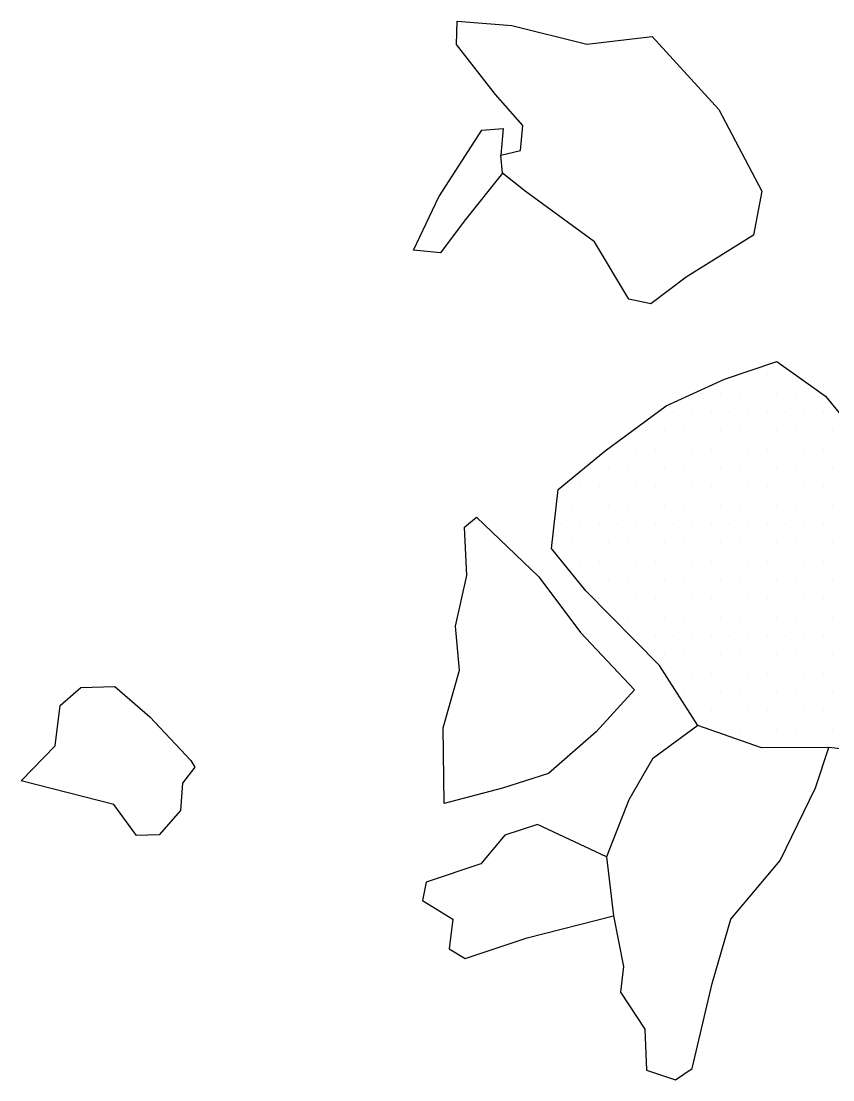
# Model space of a CAD drawing. Header units: metres. Extents: x -12.68 to -9.57, y -13.13 to -10.93.
# Drawn here: x -10.78 to -10.237, y -12.76 to -12.051 of the extents above; entities that cross this region are included whole.
import ezdxf

# ---------------------------------------------------------------- set-up
doc = ezdxf.new("R2010")
doc.units = ezdxf.units.M
doc.header["$LTSCALE"] = 25
doc.header["$MEASUREMENT"] = 0
doc.layers.get('0').update_dxf_attribs({"linetype": 'CONTINUOUS'})
doc.layers.add('STEINE', color=4, linetype='CONTINUOUS')
doc.layers.add('STEINESCHRAFF', color=4, linetype='CONTINUOUS')

# ---------------------------------------------------------------- blocks, each defined once
blk = doc.blocks.new('*X2')
at = {"color": 0}
for p, q in [((-1029.375, -1228.75), (-1029.375, -1228.75)), ((-1028.125, -1228.75), (-1028.125, -1228.75)), ((-1026.875, -1228.75), (-1026.875, -1228.75)), ((-1032.5, -1230), (-1032.5, -1230)), ((-1031.25, -1230), (-1031.25, -1230)), ((-1030, -1230), (-1030, -1230)), ((-1028.75, -1230), (-1028.75, -1230)), ((-1027.5, -1230), (-1027.5, -1230)), ((-1026.25, -1230), (-1026.25, -1230)), ((-1025, -1230), (-1025, -1230)), ((-1034.375, -1231.25), (-1034.375, -1231.25)), ((-1033.125, -1231.25), (-1033.125, -1231.25)), ((-1031.875, -1231.25), (-1031.875, -1231.25)), ((-1030.625, -1231.25), (-1030.625, -1231.25)), ((-1029.375, -1231.25), (-1029.375, -1231.25)), ((-1028.125, -1231.25), (-1028.125, -1231.25)), ((-1026.875, -1231.25), (-1026.875, -1231.25)), ((-1025.625, -1231.25), (-1025.625, -1231.25)), ((-1024.375, -1231.25), (-1024.375, -1231.25)), ((-1036.25, -1232.5), (-1036.25, -1232.5)), ((-1035, -1232.5), (-1035, -1232.5)), ((-1033.75, -1232.5), (-1033.75, -1232.5)), ((-1032.5, -1232.5), (-1032.5, -1232.5)), ((-1031.25, -1232.5), (-1031.25, -1232.5)), ((-1030, -1232.5), (-1030, -1232.5)), ((-1028.75, -1232.5), (-1028.75, -1232.5)), ((-1027.5, -1232.5), (-1027.5, -1232.5)), ((-1026.25, -1232.5), (-1026.25, -1232.5)), ((-1025, -1232.5), (-1025, -1232.5)), ((-1023.75, -1232.5), (-1023.75, -1232.5)), ((-1038.125, -1233.75), (-1038.125, -1233.75)), ((-1036.875, -1233.75), (-1036.875, -1233.75)), ((-1035.625, -1233.75), (-1035.625, -1233.75)), ((-1034.375, -1233.75), (-1034.375, -1233.75)), ((-1033.125, -1233.75), (-1033.125, -1233.75)), ((-1031.875, -1233.75), (-1031.875, -1233.75)), ((-1030.625, -1233.75), (-1030.625, -1233.75)), ((-1029.375, -1233.75), (-1029.375, -1233.75)), ((-1028.125, -1233.75), (-1028.125, -1233.75)), ((-1026.875, -1233.75), (-1026.875, -1233.75)), ((-1025.625, -1233.75), (-1025.625, -1233.75)), ((-1024.375, -1233.75), (-1024.375, -1233.75)), ((-1040, -1235), (-1040, -1235)), ((-1038.75, -1235), (-1038.75, -1235)), ((-1037.5, -1235), (-1037.5, -1235)), ((-1036.25, -1235), (-1036.25, -1235)), ((-1035, -1235), (-1035, -1235)), ((-1033.75, -1235), (-1033.75, -1235)), ((-1032.5, -1235), (-1032.5, -1235)), ((-1031.25, -1235), (-1031.25, -1235)), ((-1030, -1235), (-1030, -1235)), ((-1028.75, -1235), (-1028.75, -1235)), ((-1027.5, -1235), (-1027.5, -1235)), ((-1026.25, -1235), (-1026.25, -1235)), ((-1025, -1235), (-1025, -1235)), ((-1023.75, -1235), (-1023.75, -1235)), ((-1040.625, -1236.25), (-1040.625, -1236.25)), ((-1039.375, -1236.25), (-1039.375, -1236.25)), ((-1038.125, -1236.25), (-1038.125, -1236.25)), ((-1036.875, -1236.25), (-1036.875, -1236.25)), ((-1035.625, -1236.25), (-1035.625, -1236.25)), ((-1034.375, -1236.25), (-1034.375, -1236.25)), ((-1033.125, -1236.25), (-1033.125, -1236.25)), ((-1031.875, -1236.25), (-1031.875, -1236.25)), ((-1030.625, -1236.25), (-1030.625, -1236.25)), ((-1029.375, -1236.25), (-1029.375, -1236.25)), ((-1028.125, -1236.25), (-1028.125, -1236.25)), ((-1026.875, -1236.25), (-1026.875, -1236.25)), ((-1025.625, -1236.25), (-1025.625, -1236.25)), ((-1024.375, -1236.25), (-1024.375, -1236.25)), ((-1041.25, -1237.5), (-1041.25, -1237.5)), ((-1040, -1237.5), (-1040, -1237.5)), ((-1038.75, -1237.5), (-1038.75, -1237.5)), ((-1037.5, -1237.5), (-1037.5, -1237.5)), ((-1036.25, -1237.5), (-1036.25, -1237.5)), ((-1035, -1237.5), (-1035, -1237.5)), ((-1033.75, -1237.5), (-1033.75, -1237.5)), ((-1032.5, -1237.5), (-1032.5, -1237.5)), ((-1031.25, -1237.5), (-1031.25, -1237.5)), ((-1030, -1237.5), (-1030, -1237.5)), ((-1028.75, -1237.5), (-1028.75, -1237.5)), ((-1027.5, -1237.5), (-1027.5, -1237.5)), ((-1026.25, -1237.5), (-1026.25, -1237.5)), ((-1025, -1237.5), (-1025, -1237.5)), ((-1023.75, -1237.5), (-1023.75, -1237.5)), ((-1041.875, -1238.75), (-1041.875, -1238.75)), ((-1040.625, -1238.75), (-1040.625, -1238.75)), ((-1039.375, -1238.75), (-1039.375, -1238.75)), ((-1038.125, -1238.75), (-1038.125, -1238.75)), ((-1036.875, -1238.75), (-1036.875, -1238.75)), ((-1035.625, -1238.75), (-1035.625, -1238.75)), ((-1034.375, -1238.75), (-1034.375, -1238.75)), ((-1033.125, -1238.75), (-1033.125, -1238.75)), ((-1031.875, -1238.75), (-1031.875, -1238.75)), ((-1030.625, -1238.75), (-1030.625, -1238.75)), ((-1029.375, -1238.75), (-1029.375, -1238.75)), ((-1028.125, -1238.75), (-1028.125, -1238.75)), ((-1026.875, -1238.75), (-1026.875, -1238.75)), ((-1025.625, -1238.75), (-1025.625, -1238.75)), ((-1024.375, -1238.75), (-1024.375, -1238.75)), ((-1042.5, -1240), (-1042.5, -1240)), ((-1041.25, -1240), (-1041.25, -1240)), ((-1040, -1240), (-1040, -1240)), ((-1038.75, -1240), (-1038.75, -1240)), ((-1037.5, -1240), (-1037.5, -1240)), ((-1036.25, -1240), (-1036.25, -1240)), ((-1035, -1240), (-1035, -1240)), ((-1033.75, -1240), (-1033.75, -1240)), ((-1032.5, -1240), (-1032.5, -1240)), ((-1031.25, -1240), (-1031.25, -1240)), ((-1030, -1240), (-1030, -1240)), ((-1028.75, -1240), (-1028.75, -1240)), ((-1027.5, -1240), (-1027.5, -1240)), ((-1026.25, -1240), (-1026.25, -1240)), ((-1025, -1240), (-1025, -1240)), ((-1023.75, -1240), (-1023.75, -1240)), ((-1041.875, -1241.25), (-1041.875, -1241.25)), ((-1040.625, -1241.25), (-1040.625, -1241.25)), ((-1039.375, -1241.25), (-1039.375, -1241.25)), ((-1038.125, -1241.25), (-1038.125, -1241.25)), ((-1036.875, -1241.25), (-1036.875, -1241.25)), ((-1035.625, -1241.25), (-1035.625, -1241.25)), ((-1034.375, -1241.25), (-1034.375, -1241.25)), ((-1033.125, -1241.25), (-1033.125, -1241.25)), ((-1031.875, -1241.25), (-1031.875, -1241.25)), ((-1030.625, -1241.25), (-1030.625, -1241.25)), ((-1029.375, -1241.25), (-1029.375, -1241.25)), ((-1028.125, -1241.25), (-1028.125, -1241.25)), ((-1026.875, -1241.25), (-1026.875, -1241.25)), ((-1025.625, -1241.25), (-1025.625, -1241.25)), ((-1024.375, -1241.25), (-1024.375, -1241.25)), ((-1040, -1242.5), (-1040, -1242.5)), ((-1038.75, -1242.5), (-1038.75, -1242.5)), ((-1037.5, -1242.5), (-1037.5, -1242.5)), ((-1036.25, -1242.5), (-1036.25, -1242.5)), ((-1035, -1242.5), (-1035, -1242.5)), ((-1033.75, -1242.5), (-1033.75, -1242.5)), ((-1032.5, -1242.5), (-1032.5, -1242.5)), ((-1031.25, -1242.5), (-1031.25, -1242.5)), ((-1030, -1242.5), (-1030, -1242.5)), ((-1028.75, -1242.5), (-1028.75, -1242.5)), ((-1027.5, -1242.5), (-1027.5, -1242.5)), ((-1026.25, -1242.5), (-1026.25, -1242.5)), ((-1025, -1242.5), (-1025, -1242.5)), ((-1023.75, -1242.5), (-1023.75, -1242.5)), ((-1039.375, -1243.75), (-1039.375, -1243.75)), ((-1038.125, -1243.75), (-1038.125, -1243.75)), ((-1036.875, -1243.75), (-1036.875, -1243.75)), ((-1035.625, -1243.75), (-1035.625, -1243.75)), ((-1034.375, -1243.75), (-1034.375, -1243.75)), ((-1033.125, -1243.75), (-1033.125, -1243.75)), ((-1031.875, -1243.75), (-1031.875, -1243.75)), ((-1030.625, -1243.75), (-1030.625, -1243.75)), ((-1029.375, -1243.75), (-1029.375, -1243.75)), ((-1028.125, -1243.75), (-1028.125, -1243.75)), ((-1026.875, -1243.75), (-1026.875, -1243.75)), ((-1025.625, -1243.75), (-1025.625, -1243.75)), ((-1024.375, -1243.75), (-1024.375, -1243.75)), ((-1037.5, -1245), (-1037.5, -1245)), ((-1036.25, -1245), (-1036.25, -1245)), ((-1035, -1245), (-1035, -1245)), ((-1033.75, -1245), (-1033.75, -1245)), ((-1032.5, -1245), (-1032.5, -1245)), ((-1031.25, -1245), (-1031.25, -1245)), ((-1030, -1245), (-1030, -1245)), ((-1028.75, -1245), (-1028.75, -1245)), ((-1027.5, -1245), (-1027.5, -1245)), ((-1026.25, -1245), (-1026.25, -1245)), ((-1025, -1245), (-1025, -1245)), ((-1023.75, -1245), (-1023.75, -1245)), ((-1036.875, -1246.25), (-1036.875, -1246.25)), ((-1035.625, -1246.25), (-1035.625, -1246.25)), ((-1034.375, -1246.25), (-1034.375, -1246.25)), ((-1033.125, -1246.25), (-1033.125, -1246.25)), ((-1031.875, -1246.25), (-1031.875, -1246.25)), ((-1030.625, -1246.25), (-1030.625, -1246.25)), ((-1029.375, -1246.25), (-1029.375, -1246.25)), ((-1028.125, -1246.25), (-1028.125, -1246.25)), ((-1026.875, -1246.25), (-1026.875, -1246.25)), ((-1025.625, -1246.25), (-1025.625, -1246.25)), ((-1024.375, -1246.25), (-1024.375, -1246.25)), ((-1035, -1247.5), (-1035, -1247.5)), ((-1033.75, -1247.5), (-1033.75, -1247.5)), ((-1032.5, -1247.5), (-1032.5, -1247.5)), ((-1031.25, -1247.5), (-1031.25, -1247.5)), ((-1030, -1247.5), (-1030, -1247.5)), ((-1028.75, -1247.5), (-1028.75, -1247.5)), ((-1027.5, -1247.5), (-1027.5, -1247.5)), ((-1026.25, -1247.5), (-1026.25, -1247.5)), ((-1025, -1247.5), (-1025, -1247.5)), ((-1023.75, -1247.5), (-1023.75, -1247.5)), ((-1034.375, -1248.75), (-1034.375, -1248.75)), ((-1033.125, -1248.75), (-1033.125, -1248.75)), ((-1031.875, -1248.75), (-1031.875, -1248.75)), ((-1030.625, -1248.75), (-1030.625, -1248.75)), ((-1029.375, -1248.75), (-1029.375, -1248.75)), ((-1028.125, -1248.75), (-1028.125, -1248.75)), ((-1026.875, -1248.75), (-1026.875, -1248.75)), ((-1025.625, -1248.75), (-1025.625, -1248.75)), ((-1024.375, -1248.75), (-1024.375, -1248.75)), ((-1033.75, -1250), (-1033.75, -1250)), ((-1032.5, -1250), (-1032.5, -1250)), ((-1031.25, -1250), (-1031.25, -1250)), ((-1030, -1250), (-1030, -1250)), ((-1028.75, -1250), (-1028.75, -1250)), ((-1027.5, -1250), (-1027.5, -1250)), ((-1026.25, -1250), (-1026.25, -1250)), ((-1025, -1250), (-1025, -1250)), ((-1023.75, -1250), (-1023.75, -1250)), ((-1033.125, -1251.25), (-1033.125, -1251.25)), ((-1031.875, -1251.25), (-1031.875, -1251.25)), ((-1030.625, -1251.25), (-1030.625, -1251.25)), ((-1029.375, -1251.25), (-1029.375, -1251.25)), ((-1028.125, -1251.25), (-1028.125, -1251.25)), ((-1026.875, -1251.25), (-1026.875, -1251.25)), ((-1025.625, -1251.25), (-1025.625, -1251.25)), ((-1024.375, -1251.25), (-1024.375, -1251.25)), ((-1031.25, -1252.5), (-1031.25, -1252.5)), ((-1030, -1252.5), (-1030, -1252.5)), ((-1028.75, -1252.5), (-1028.75, -1252.5)), ((-1027.5, -1252.5), (-1027.5, -1252.5)), ((-1026.25, -1252.5), (-1026.25, -1252.5)), ((-1025, -1252.5), (-1025, -1252.5)), ((-1023.75, -1252.5), (-1023.75, -1252.5)), ((-1028.125, -1253.75), (-1028.125, -1253.75))]:
    blk.add_line(p, q, dxfattribs=at)

msp = doc.modelspace()

# ---------------------------------------------------------------- linework, layer by layer
at = {"layer": 'STEINE'}
for points in [[(-10.37391, -12.23714), (-10.39686, -12.19868), (-10.44313, -12.16487), (-10.45838, -12.15276), (-10.45944, -12.14059), (-10.44627, -12.1375), (-10.44481, -12.12076), (-10.46314, -12.10004), (-10.48911, -12.06666), (-10.48866, -12.05094), (-10.45214, -12.05385), (-10.4019, -12.06635), (-10.35831, -12.06113), (-10.31351, -12.11015), (-10.28492, -12.16482), (-10.29039, -12.19425), (-10.33542, -12.2223), (-10.35919, -12.24013), (-10.37391, -12.23714)], [(-10.45838, -12.15276), (-10.48413, -12.18479), (-10.49978, -12.20615), (-10.51804, -12.20418), (-10.50092, -12.16863), (-10.47218, -12.1239), (-10.45798, -12.12284), (-10.45944, -12.14059)], [(-10.23999, -12.53736), (-10.28512, -12.53752), (-10.32777, -12.52246), (-10.35326, -12.48249), (-10.40263, -12.43247), (-10.42555, -12.40415), (-10.42112, -12.36458), (-10.38978, -12.33861), (-10.34881, -12.30855), (-10.30983, -12.29066), (-10.27488, -12.27887), (-10.24235, -12.30208), (-10.21077, -12.34051), (-10.19852, -12.36176), (-10.18124, -12.37438), (-10.16933, -12.4433), (-10.18852, -12.46619), (-10.20158, -12.50072), (-10.20351, -12.52912), (-10.21462, -12.54031), (-10.23999, -12.53736)], [(-10.49745, -12.57479), (-10.49814, -12.52408), (-10.48712, -12.4855), (-10.48976, -12.4561), (-10.48228, -12.4221), (-10.48391, -12.38965), (-10.47582, -12.38303), (-10.4341, -12.42294), (-10.40608, -12.46037), (-10.36994, -12.49878), (-10.3957, -12.52676), (-10.42755, -12.55476), (-10.45844, -12.56451), (-10.49745, -12.57479)], [(-10.66437, -12.55053), (-10.67244, -12.56121), (-10.6739, -12.57947), (-10.68804, -12.59575), (-10.70325, -12.59631), (-10.71854, -12.57557), (-10.78046, -12.55956), (-10.75772, -12.53616), (-10.75427, -12.50927), (-10.74062, -12.49705), (-10.7178, -12.49646), (-10.69441, -12.51666), (-10.66692, -12.54598), (-10.66437, -12.55053)], [(-10.32777, -12.52246), (-10.35811, -12.54488), (-10.37373, -12.57232), (-10.38881, -12.6104), (-10.38411, -12.64994), (-10.37739, -12.68389), (-10.37936, -12.70114), (-10.36305, -12.72593), (-10.36194, -12.7533), (-10.34264, -12.75983), (-10.33151, -12.75218), (-10.31803, -12.69534), (-10.3055, -12.65219), (-10.27268, -12.61303), (-10.24902, -12.56427), (-10.23999, -12.53736)], [(-10.38881, -12.6104), (-10.43503, -12.58876), (-10.45681, -12.59594), (-10.47297, -12.61526), (-10.50944, -12.62756), (-10.51193, -12.63974), (-10.4916, -12.65235), (-10.49406, -12.67213), (-10.48339, -12.67869), (-10.44186, -12.66485), (-10.38411, -12.64994)]]:
    msp.add_lwpolyline(points, dxfattribs=at)

# ---------------------------------------------------------------- block references
at = {"layer": 'STEINESCHRAFF', "xscale": 0.01, "yscale": 0.01, "zscale": 0.01}
msp.add_blockref('*X2', (0, 0), dxfattribs=at)

doc.saveas('drawing.dxf')
